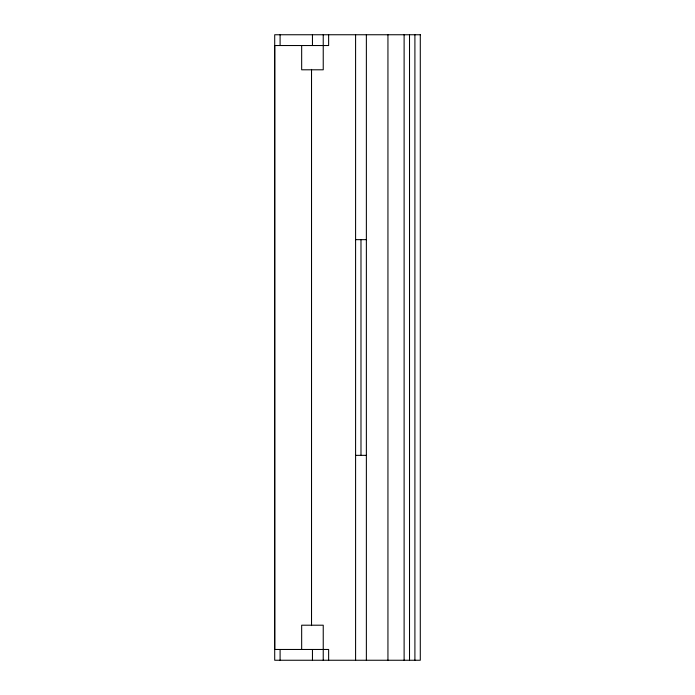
<?xml version="1.0" encoding="UTF-8"?>
<svg xmlns="http://www.w3.org/2000/svg" width="695" height="695" viewBox="0 0 695 695"><rect width="100%" height="100%" fill="white"/><g stroke="black" fill="none" stroke-linecap="round" stroke-linejoin="round"><path stroke-width="1.04" d="M355.588 239.653L366.369 239.653M355.588 455.347L366.369 455.347M414.906 34.75L414.906 660.25M409.511 34.75L409.511 660.25M404.116 34.75L404.116 660.25M387.94 34.75L387.94 660.25M366.369 34.75L366.369 660.25M360.983 239.653L360.983 455.347M355.588 34.75L355.588 660.25M328.631 34.75L328.631 45.531L274.707 45.531L274.707 649.469L328.631 649.469L328.631 660.25M323.236 34.75L323.236 69.795L301.665 69.795L301.665 45.531M323.236 660.25L323.236 625.205L301.665 625.205L301.665 649.469M312.455 34.75L312.455 45.531M312.455 649.469L312.455 660.25M311.525 69.387L311.525 625.613M280.094 34.75L280.094 45.531M280.094 649.469L280.094 660.25M420.293 34.75L274.707 34.75L274.707 660.25L420.293 660.25L420.293 34.75"/></g></svg>
